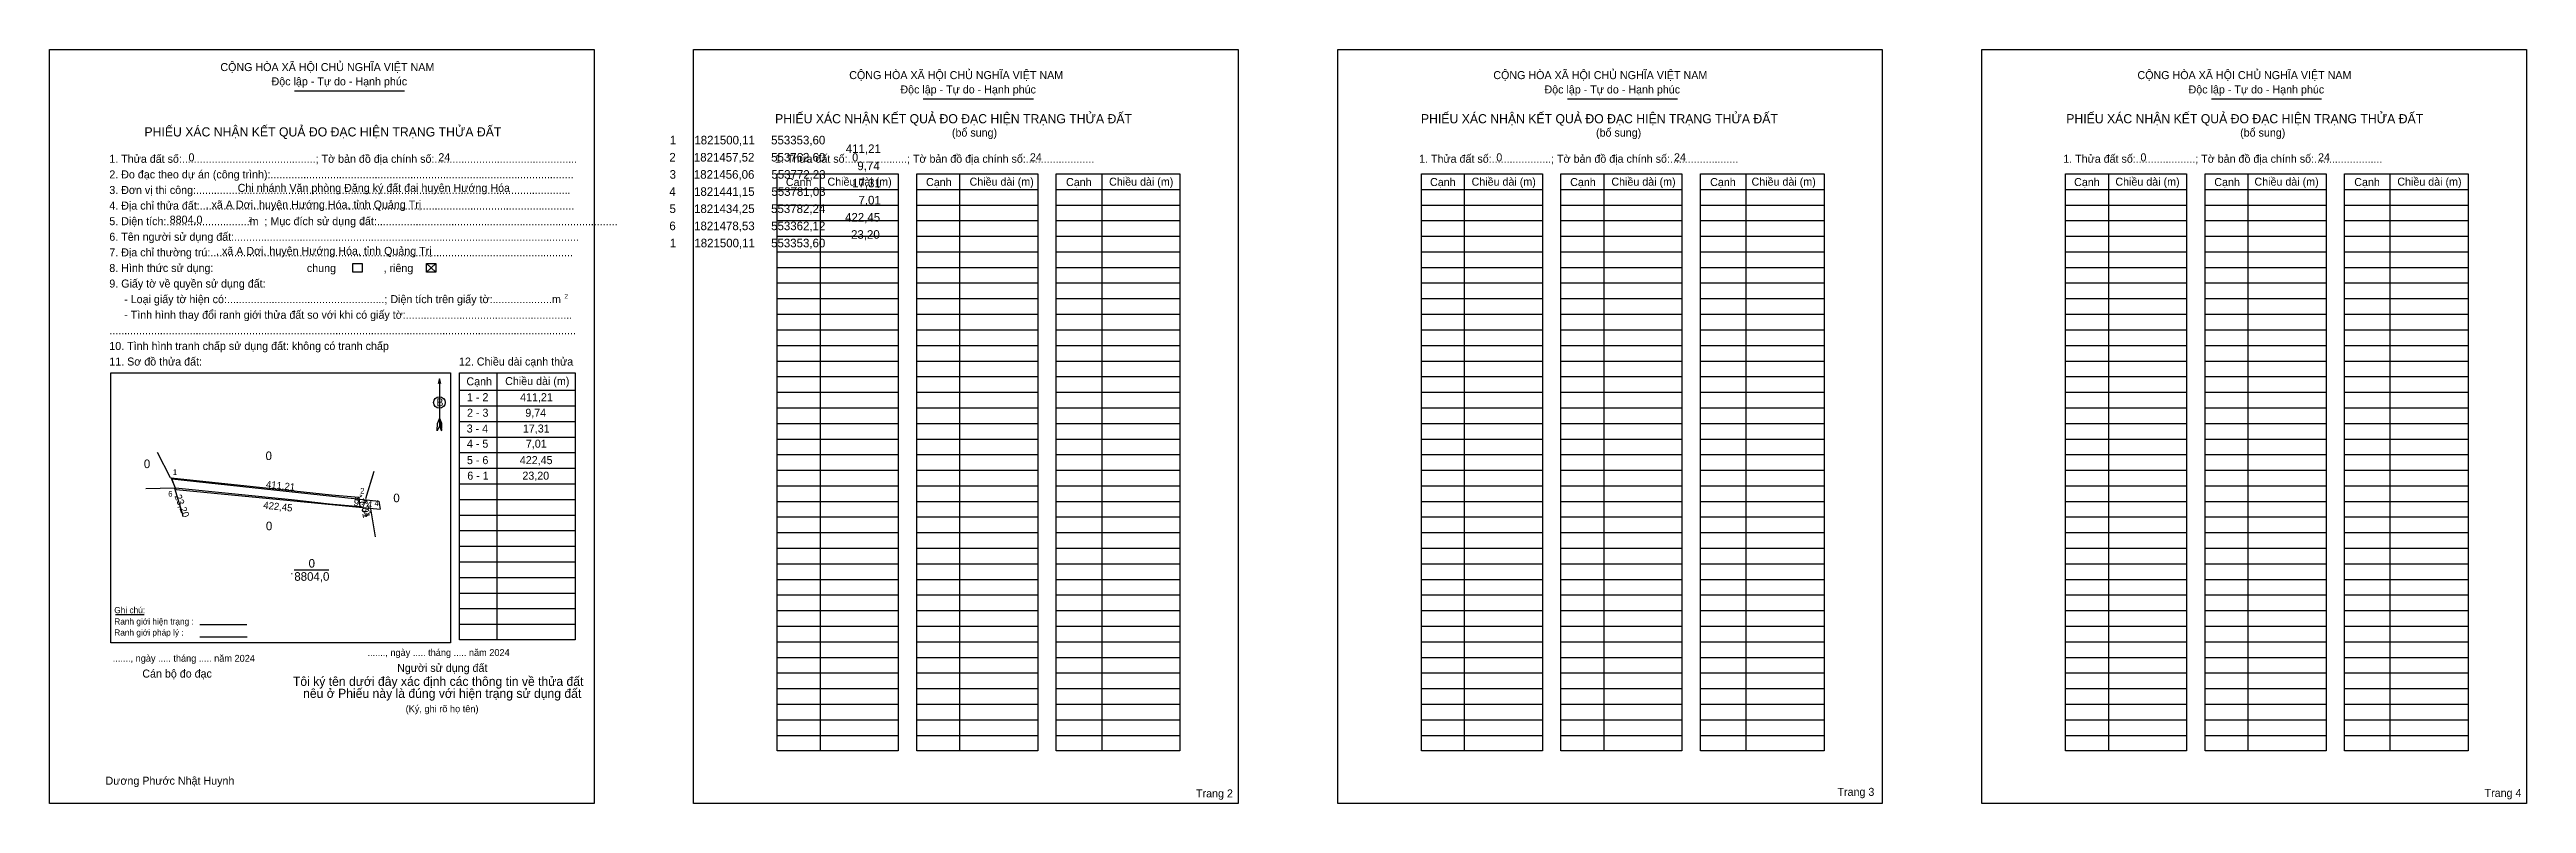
# Model space of a CAD drawing. Extents: x 553094 to 558403, y 1820803 to 1822418.
import ezdxf

# ---------------------------------------------------------------- set-up
doc = ezdxf.new("R2010")
doc.units = 0
for name, color, linetype in [('Level 1', 7, 'Continuous'), ('Level 10', 7, 'Continuous'), ('Level 13', 7, 'Continuous'), ('Level 2', 7, 'Continuous'), ('Level 27', 7, 'Continuous'), ('Level 36', 7, 'Continuous'), ('Level 48', 7, 'Continuous'), ('Level 49', 7, 'Continuous'), ('Level 50', 7, 'Continuous'), ('Level 52', 7, 'Continuous'), ('Level 53', 7, 'Continuous'), ('Level 6', 7, 'Continuous'), ('Level 9', 7, 'Continuous')]:
    doc.layers.add(name, color=color, linetype=linetype)

msp = doc.modelspace()

# ---------------------------------------------------------------- linework, layer by layer
at = {"layer": 'Level 1'}
for p, q in [((553094.5, 1822417.5), (553094.5, 1822417.5)), ((554475, 1822417.5), (554475, 1822417.5)), ((553619.3, 1822329.2), (553855.3, 1822329.2)), ((554967, 1822311.9), (555203, 1822311.9)), ((556347.5, 1822311.9), (556583.5, 1822311.9)), ((557728, 1822311.9), (557964, 1822311.9)), ((554746, 1822151.5), (554746, 1820915.6)), ((555045, 1822151.5), (555045, 1820915.6)), ((555349.6, 1822151.5), (555349.6, 1820915.6)), ((556126.5, 1822151.5), (556126.5, 1820915.6)), ((556425.5, 1822151.5), (556425.5, 1820915.6)), ((556730.1, 1822151.5), (556730.1, 1820915.6)), ((557507, 1822151.5), (557507, 1820915.6)), ((557806, 1822151.5), (557806, 1820915.6)), ((558110.6, 1822151.5), (558110.6, 1820915.6)), ((554654.1, 1822118.1), (554913.6, 1822118.1)), ((554953.2, 1822118.1), (555212.6, 1822118.1)), ((555252.2, 1822118.1), (555517.2, 1822118.1)), ((556034.6, 1822118.1), (556294.1, 1822118.1)), ((556333.7, 1822118.1), (556593.1, 1822118.1)), ((556632.7, 1822118.1), (556897.7, 1822118.1)), ((557415.1, 1822118.1), (557674.6, 1822118.1)), ((557714.2, 1822118.1), (557973.6, 1822118.1)), ((558013.2, 1822118.1), (558278.2, 1822118.1)), ((554654.1, 1822084.7), (554913.6, 1822084.7)), ((554654.1, 1822051.3), (554913.6, 1822051.3)), ((554953.2, 1822084.7), (555212.6, 1822084.7)), ((554953.2, 1822051.3), (555212.6, 1822051.3)), ((555252.2, 1822084.7), (555517.2, 1822084.7)), ((555252.2, 1822051.3), (555517.2, 1822051.3)), ((556034.6, 1822084.7), (556294.1, 1822084.7)), ((556034.6, 1822051.3), (556294.1, 1822051.3)), ((556333.7, 1822084.7), (556593.1, 1822084.7)), ((556333.7, 1822051.3), (556593.1, 1822051.3)), ((556632.7, 1822084.7), (556897.7, 1822084.7)), ((556632.7, 1822051.3), (556897.7, 1822051.3)), ((557415.1, 1822084.7), (557674.6, 1822084.7)), ((557415.1, 1822051.3), (557674.6, 1822051.3)), ((557714.2, 1822084.7), (557973.6, 1822084.7)), ((557714.2, 1822051.3), (557973.6, 1822051.3)), ((558013.2, 1822084.7), (558278.2, 1822084.7)), ((558013.2, 1822051.3), (558278.2, 1822051.3)), ((554654.1, 1822017.9), (554913.6, 1822017.9)), ((554953.2, 1822017.9), (555212.6, 1822017.9)), ((555252.2, 1822017.9), (555517.2, 1822017.9)), ((556034.6, 1822017.9), (556294.1, 1822017.9)), ((556333.7, 1822017.9), (556593.1, 1822017.9)), ((556632.7, 1822017.9), (556897.7, 1822017.9)), ((557415.1, 1822017.9), (557674.6, 1822017.9)), ((557714.2, 1822017.9), (557973.6, 1822017.9)), ((558013.2, 1822017.9), (558278.2, 1822017.9)), ((553902.1, 1821959.7), (553922.2, 1821941)), ((553902.1, 1821941), (553922.2, 1821959.7)), ((554654.1, 1821984.5), (554913.6, 1821984.5)), ((554654.1, 1821951.1), (554913.6, 1821951.1)), ((554953.2, 1821984.5), (555212.6, 1821984.5)), ((554953.2, 1821951.1), (555212.6, 1821951.1)), ((555252.2, 1821984.5), (555517.2, 1821984.5)), ((555252.2, 1821951.1), (555517.2, 1821951.1)), ((556034.6, 1821984.5), (556294.1, 1821984.5)), ((556034.6, 1821951.1), (556294.1, 1821951.1)), ((556333.7, 1821984.5), (556593.1, 1821984.5)), ((556333.7, 1821951.1), (556593.1, 1821951.1)), ((556632.7, 1821984.5), (556897.7, 1821984.5)), ((556632.7, 1821951.1), (556897.7, 1821951.1)), ((557415.1, 1821984.5), (557674.6, 1821984.5)), ((557415.1, 1821951.1), (557674.6, 1821951.1)), ((557714.2, 1821984.5), (557973.6, 1821984.5)), ((557714.2, 1821951.1), (557973.6, 1821951.1)), ((558013.2, 1821984.5), (558278.2, 1821984.5)), ((558013.2, 1821951.1), (558278.2, 1821951.1)), ((554654.1, 1821917.7), (554913.6, 1821917.7)), ((554654.1, 1821884.3), (554913.6, 1821884.3)), ((554953.2, 1821917.7), (555212.6, 1821917.7)), ((554953.2, 1821884.3), (555212.6, 1821884.3)), ((555252.2, 1821917.7), (555517.2, 1821917.7)), ((555252.2, 1821884.3), (555517.2, 1821884.3)), ((556034.6, 1821917.7), (556294.1, 1821917.7)), ((556034.6, 1821884.3), (556294.1, 1821884.3)), ((556333.7, 1821917.7), (556593.1, 1821917.7)), ((556333.7, 1821884.3), (556593.1, 1821884.3)), ((556632.7, 1821917.7), (556897.7, 1821917.7)), ((556632.7, 1821884.3), (556897.7, 1821884.3)), ((557415.1, 1821917.7), (557674.6, 1821917.7)), ((557415.1, 1821884.3), (557674.6, 1821884.3)), ((557714.2, 1821917.7), (557973.6, 1821917.7)), ((557714.2, 1821884.3), (557973.6, 1821884.3)), ((558013.2, 1821917.7), (558278.2, 1821917.7)), ((558013.2, 1821884.3), (558278.2, 1821884.3)), ((554654.1, 1821850.8), (554913.6, 1821850.8)), ((554953.2, 1821850.8), (555212.6, 1821850.8)), ((555252.2, 1821850.8), (555517.2, 1821850.8)), ((556034.6, 1821850.8), (556294.1, 1821850.8)), ((556333.7, 1821850.8), (556593.1, 1821850.8)), ((556632.7, 1821850.8), (556897.7, 1821850.8)), ((557415.1, 1821850.8), (557674.6, 1821850.8)), ((557714.2, 1821850.8), (557973.6, 1821850.8)), ((558013.2, 1821850.8), (558278.2, 1821850.8)), ((554654.1, 1821817.4), (554913.6, 1821817.4)), ((554654.1, 1821784), (554913.6, 1821784)), ((554953.2, 1821817.4), (555212.6, 1821817.4)), ((554953.2, 1821784), (555212.6, 1821784)), ((555252.2, 1821817.4), (555517.2, 1821817.4)), ((555252.2, 1821784), (555517.2, 1821784)), ((556034.6, 1821817.4), (556294.1, 1821817.4)), ((556034.6, 1821784), (556294.1, 1821784)), ((556333.7, 1821817.4), (556593.1, 1821817.4)), ((556333.7, 1821784), (556593.1, 1821784)), ((556632.7, 1821817.4), (556897.7, 1821817.4)), ((556632.7, 1821784), (556897.7, 1821784)), ((557415.1, 1821817.4), (557674.6, 1821817.4)), ((557415.1, 1821784), (557674.6, 1821784)), ((557714.2, 1821817.4), (557973.6, 1821817.4)), ((557714.2, 1821784), (557973.6, 1821784)), ((558013.2, 1821817.4), (558278.2, 1821817.4)), ((558013.2, 1821784), (558278.2, 1821784)), ((553225.9, 1821725.1), (553225.9, 1821725.1)), ((554053.2, 1821725.3), (554053.2, 1821153.5)), ((554654.1, 1821750.6), (554913.6, 1821750.6)), ((554953.2, 1821750.6), (555212.6, 1821750.6)), ((555252.2, 1821750.6), (555517.2, 1821750.6)), ((556034.6, 1821750.6), (556294.1, 1821750.6)), ((556333.7, 1821750.6), (556593.1, 1821750.6)), ((556632.7, 1821750.6), (556897.7, 1821750.6)), ((557415.1, 1821750.6), (557674.6, 1821750.6)), ((557714.2, 1821750.6), (557973.6, 1821750.6)), ((558013.2, 1821750.6), (558278.2, 1821750.6)), ((553930, 1821712.4), (553930, 1821611.4)), ((553973, 1821688), (554220.7, 1821688)), ((554654.1, 1821717.2), (554913.6, 1821717.2)), ((554654.1, 1821683.8), (554913.6, 1821683.8)), ((554953.2, 1821717.2), (555212.6, 1821717.2)), ((554953.2, 1821683.8), (555212.6, 1821683.8)), ((555252.2, 1821717.2), (555517.2, 1821717.2)), ((555252.2, 1821683.8), (555517.2, 1821683.8)), ((556034.6, 1821717.2), (556294.1, 1821717.2)), ((556034.6, 1821683.8), (556294.1, 1821683.8)), ((556333.7, 1821717.2), (556593.1, 1821717.2)), ((556333.7, 1821683.8), (556593.1, 1821683.8)), ((556632.7, 1821717.2), (556897.7, 1821717.2)), ((556632.7, 1821683.8), (556897.7, 1821683.8)), ((557415.1, 1821717.2), (557674.6, 1821717.2)), ((557415.1, 1821683.8), (557674.6, 1821683.8)), ((557714.2, 1821717.2), (557973.6, 1821717.2)), ((557714.2, 1821683.8), (557973.6, 1821683.8)), ((558013.2, 1821717.2), (558278.2, 1821717.2)), ((558013.2, 1821683.8), (558278.2, 1821683.8)), ((553925.6, 1821601.1), (553925.8, 1821617.8)), ((553930, 1821628.1), (553925.8, 1821617.8)), ((553930, 1821628.1), (553934.3, 1821617.8)), ((553930, 1821626.7), (553934.3, 1821616.3)), ((553930, 1821625.2), (553934.3, 1821614.8)), ((553930, 1821623.8), (553934.4, 1821613.3)), ((553930, 1821622.3), (553934.4, 1821611.8)), ((553930, 1821620.8), (553934.4, 1821610.3)), ((553930, 1821619.4), (553934.4, 1821608.8)), ((553930, 1821617.9), (553934.4, 1821607.3)), ((553934.5, 1821601.1), (553934.3, 1821617.8)), ((553973, 1821654.6), (554220.7, 1821654.6)), ((553973, 1821621.2), (554220.7, 1821621.2)), ((554654.1, 1821650.4), (554913.6, 1821650.4)), ((554953.2, 1821650.4), (555212.6, 1821650.4)), ((555252.2, 1821650.4), (555517.2, 1821650.4)), ((556034.6, 1821650.4), (556294.1, 1821650.4)), ((556333.7, 1821650.4), (556593.1, 1821650.4)), ((556632.7, 1821650.4), (556897.7, 1821650.4)), ((557415.1, 1821650.4), (557674.6, 1821650.4)), ((557714.2, 1821650.4), (557973.6, 1821650.4)), ((558013.2, 1821650.4), (558278.2, 1821650.4)), ((553930, 1821611.4), (553925.6, 1821601.1)), ((553930, 1821616.5), (553934.4, 1821605.8)), ((553930, 1821615), (553934.4, 1821604.3)), ((553930, 1821613.6), (553934.5, 1821602.9)), ((553930, 1821611.4), (553934.5, 1821601.1)), ((553973, 1821587.8), (554220.7, 1821587.8)), ((554654.1, 1821617), (554913.6, 1821617)), ((554654.1, 1821583.6), (554913.6, 1821583.6)), ((554953.2, 1821617), (555212.6, 1821617)), ((554953.2, 1821583.6), (555212.6, 1821583.6)), ((555252.2, 1821617), (555517.2, 1821617)), ((555252.2, 1821583.6), (555517.2, 1821583.6)), ((556034.6, 1821617), (556294.1, 1821617)), ((556034.6, 1821583.6), (556294.1, 1821583.6)), ((556333.7, 1821617), (556593.1, 1821617)), ((556333.7, 1821583.6), (556593.1, 1821583.6)), ((556632.7, 1821617), (556897.7, 1821617)), ((556632.7, 1821583.6), (556897.7, 1821583.6)), ((557415.1, 1821617), (557674.6, 1821617)), ((557415.1, 1821583.6), (557674.6, 1821583.6)), ((557714.2, 1821617), (557973.6, 1821617)), ((557714.2, 1821583.6), (557973.6, 1821583.6)), ((558013.2, 1821617), (558278.2, 1821617)), ((558013.2, 1821583.6), (558278.2, 1821583.6)), ((553973, 1821554.4), (554220.7, 1821554.4)), ((553973, 1821521), (554220.7, 1821521)), ((554654.1, 1821550.2), (554913.6, 1821550.2)), ((554654.1, 1821516.8), (554913.6, 1821516.8)), ((554953.2, 1821550.2), (555212.6, 1821550.2)), ((554953.2, 1821516.8), (555212.6, 1821516.8)), ((555252.2, 1821550.2), (555517.2, 1821550.2)), ((555252.2, 1821516.8), (555517.2, 1821516.8)), ((556034.6, 1821550.2), (556294.1, 1821550.2)), ((556034.6, 1821516.8), (556294.1, 1821516.8)), ((556333.7, 1821550.2), (556593.1, 1821550.2)), ((556333.7, 1821516.8), (556593.1, 1821516.8)), ((556632.7, 1821550.2), (556897.7, 1821550.2)), ((556632.7, 1821516.8), (556897.7, 1821516.8)), ((557415.1, 1821550.2), (557674.6, 1821550.2)), ((557415.1, 1821516.8), (557674.6, 1821516.8)), ((557714.2, 1821550.2), (557973.6, 1821550.2)), ((557714.2, 1821516.8), (557973.6, 1821516.8)), ((558013.2, 1821550.2), (558278.2, 1821550.2)), ((558013.2, 1821516.8), (558278.2, 1821516.8)), ((553973, 1821487.6), (554220.7, 1821487.6)), ((554654.1, 1821483.4), (554913.6, 1821483.4)), ((554953.2, 1821483.4), (555212.6, 1821483.4)), ((555252.2, 1821483.4), (555517.2, 1821483.4)), ((556034.6, 1821483.4), (556294.1, 1821483.4)), ((556333.7, 1821483.4), (556593.1, 1821483.4)), ((556632.7, 1821483.4), (556897.7, 1821483.4)), ((557415.1, 1821483.4), (557674.6, 1821483.4)), ((557714.2, 1821483.4), (557973.6, 1821483.4)), ((558013.2, 1821483.4), (558278.2, 1821483.4)), ((553973, 1821454.2), (554220.7, 1821454.2)), ((553973, 1821420.8), (554220.7, 1821420.8)), ((554654.1, 1821450), (554913.6, 1821450)), ((554654.1, 1821416.6), (554913.6, 1821416.6)), ((554953.2, 1821450), (555212.6, 1821450)), ((554953.2, 1821416.6), (555212.6, 1821416.6)), ((555252.2, 1821450), (555517.2, 1821450)), ((555252.2, 1821416.6), (555517.2, 1821416.6)), ((556034.6, 1821450), (556294.1, 1821450)), ((556034.6, 1821416.6), (556294.1, 1821416.6)), ((556333.7, 1821450), (556593.1, 1821450)), ((556333.7, 1821416.6), (556593.1, 1821416.6)), ((556632.7, 1821450), (556897.7, 1821450)), ((556632.7, 1821416.6), (556897.7, 1821416.6)), ((557415.1, 1821450), (557674.6, 1821450)), ((557415.1, 1821416.6), (557674.6, 1821416.6)), ((557714.2, 1821450), (557973.6, 1821450)), ((557714.2, 1821416.6), (557973.6, 1821416.6)), ((558013.2, 1821450), (558278.2, 1821450)), ((558013.2, 1821416.6), (558278.2, 1821416.6)), ((553973, 1821387.4), (554220.7, 1821387.4)), ((553973, 1821354), (554220.7, 1821354)), ((554654.1, 1821383.2), (554913.6, 1821383.2)), ((554953.2, 1821383.2), (555212.6, 1821383.2)), ((555252.2, 1821383.2), (555517.2, 1821383.2)), ((556034.6, 1821383.2), (556294.1, 1821383.2)), ((556333.7, 1821383.2), (556593.1, 1821383.2)), ((556632.7, 1821383.2), (556897.7, 1821383.2)), ((557415.1, 1821383.2), (557674.6, 1821383.2)), ((557714.2, 1821383.2), (557973.6, 1821383.2)), ((558013.2, 1821383.2), (558278.2, 1821383.2)), ((553973, 1821320.6), (554220.7, 1821320.6)), ((554654.1, 1821349.8), (554913.6, 1821349.8)), ((554654.1, 1821316.4), (554913.6, 1821316.4)), ((554953.2, 1821349.8), (555212.6, 1821349.8)), ((554953.2, 1821316.4), (555212.6, 1821316.4)), ((555252.2, 1821349.8), (555517.2, 1821349.8)), ((555252.2, 1821316.4), (555517.2, 1821316.4)), ((556034.6, 1821349.8), (556294.1, 1821349.8)), ((556034.6, 1821316.4), (556294.1, 1821316.4)), ((556333.7, 1821349.8), (556593.1, 1821349.8)), ((556333.7, 1821316.4), (556593.1, 1821316.4)), ((556632.7, 1821349.8), (556897.7, 1821349.8)), ((556632.7, 1821316.4), (556897.7, 1821316.4)), ((557415.1, 1821349.8), (557674.6, 1821349.8)), ((557415.1, 1821316.4), (557674.6, 1821316.4)), ((557714.2, 1821349.8), (557973.6, 1821349.8)), ((557714.2, 1821316.4), (557973.6, 1821316.4)), ((558013.2, 1821349.8), (558278.2, 1821349.8)), ((558013.2, 1821316.4), (558278.2, 1821316.4)), ((553973, 1821287.1), (554220.7, 1821287.1)), ((553973, 1821253.7), (554220.7, 1821253.7)), ((554654.1, 1821283), (554913.6, 1821283)), ((554654.1, 1821249.6), (554913.6, 1821249.6)), ((554953.2, 1821283), (555212.6, 1821283)), ((554953.2, 1821249.6), (555212.6, 1821249.6)), ((555252.2, 1821283), (555517.2, 1821283)), ((555252.2, 1821249.6), (555517.2, 1821249.6)), ((556034.6, 1821283), (556294.1, 1821283)), ((556034.6, 1821249.6), (556294.1, 1821249.6)), ((556333.7, 1821283), (556593.1, 1821283)), ((556333.7, 1821249.6), (556593.1, 1821249.6)), ((556632.7, 1821283), (556897.7, 1821283)), ((556632.7, 1821249.6), (556897.7, 1821249.6)), ((557415.1, 1821283), (557674.6, 1821283)), ((557415.1, 1821249.6), (557674.6, 1821249.6)), ((557714.2, 1821283), (557973.6, 1821283)), ((557714.2, 1821249.6), (557973.6, 1821249.6)), ((558013.2, 1821283), (558278.2, 1821283)), ((558013.2, 1821249.6), (558278.2, 1821249.6)), ((553973, 1821220.3), (554220.7, 1821220.3)), ((554654.1, 1821216.2), (554913.6, 1821216.2)), ((554953.2, 1821216.2), (555212.6, 1821216.2)), ((555252.2, 1821216.2), (555517.2, 1821216.2)), ((556034.6, 1821216.2), (556294.1, 1821216.2)), ((556333.7, 1821216.2), (556593.1, 1821216.2)), ((556632.7, 1821216.2), (556897.7, 1821216.2)), ((557415.1, 1821216.2), (557674.6, 1821216.2)), ((557714.2, 1821216.2), (557973.6, 1821216.2)), ((558013.2, 1821216.2), (558278.2, 1821216.2)), ((553904.3, 1821147.1), (553904.3, 1821147.1)), ((553973, 1821186.9), (554220.7, 1821186.9)), ((554654.1, 1821182.8), (554913.6, 1821182.8)), ((554654.1, 1821149.4), (554913.6, 1821149.4)), ((554953.2, 1821182.8), (555212.6, 1821182.8)), ((554953.2, 1821149.4), (555212.6, 1821149.4)), ((555252.2, 1821182.8), (555517.2, 1821182.8)), ((555252.2, 1821149.4), (555517.2, 1821149.4)), ((556034.6, 1821182.8), (556294.1, 1821182.8)), ((556034.6, 1821149.4), (556294.1, 1821149.4)), ((556333.7, 1821182.8), (556593.1, 1821182.8)), ((556333.7, 1821149.4), (556593.1, 1821149.4)), ((556632.7, 1821182.8), (556897.7, 1821182.8)), ((556632.7, 1821149.4), (556897.7, 1821149.4)), ((557415.1, 1821182.8), (557674.6, 1821182.8)), ((557415.1, 1821149.4), (557674.6, 1821149.4)), ((557714.2, 1821182.8), (557973.6, 1821182.8)), ((557714.2, 1821149.4), (557973.6, 1821149.4)), ((558013.2, 1821182.8), (558278.2, 1821182.8)), ((558013.2, 1821149.4), (558278.2, 1821149.4)), ((554654.1, 1821116), (554913.6, 1821116)), ((554953.2, 1821116), (555212.6, 1821116)), ((555252.2, 1821116), (555517.2, 1821116)), ((556034.6, 1821116), (556294.1, 1821116)), ((556333.7, 1821116), (556593.1, 1821116)), ((556632.7, 1821116), (556897.7, 1821116)), ((557415.1, 1821116), (557674.6, 1821116)), ((557714.2, 1821116), (557973.6, 1821116)), ((558013.2, 1821116), (558278.2, 1821116)), ((554654.1, 1821082.6), (554913.6, 1821082.6)), ((554654.1, 1821049.2), (554913.6, 1821049.2)), ((554953.2, 1821082.6), (555212.6, 1821082.6)), ((554953.2, 1821049.2), (555212.6, 1821049.2)), ((555252.2, 1821082.6), (555517.2, 1821082.6)), ((555252.2, 1821049.2), (555517.2, 1821049.2)), ((556034.6, 1821082.6), (556294.1, 1821082.6)), ((556034.6, 1821049.2), (556294.1, 1821049.2)), ((556333.7, 1821082.6), (556593.1, 1821082.6)), ((556333.7, 1821049.2), (556593.1, 1821049.2)), ((556632.7, 1821082.6), (556897.7, 1821082.6)), ((556632.7, 1821049.2), (556897.7, 1821049.2)), ((557415.1, 1821082.6), (557674.6, 1821082.6)), ((557415.1, 1821049.2), (557674.6, 1821049.2)), ((557714.2, 1821082.6), (557973.6, 1821082.6)), ((557714.2, 1821049.2), (557973.6, 1821049.2)), ((558013.2, 1821082.6), (558278.2, 1821082.6)), ((558013.2, 1821049.2), (558278.2, 1821049.2)), ((554654.1, 1821015.8), (554913.6, 1821015.8)), ((554654.1, 1820982.4), (554913.6, 1820982.4)), ((554953.2, 1821015.8), (555212.6, 1821015.8)), ((554953.2, 1820982.4), (555212.6, 1820982.4)), ((555252.2, 1821015.8), (555517.2, 1821015.8)), ((555252.2, 1820982.4), (555517.2, 1820982.4)), ((556034.6, 1821015.8), (556294.1, 1821015.8)), ((556034.6, 1820982.4), (556294.1, 1820982.4)), ((556333.7, 1821015.8), (556593.1, 1821015.8)), ((556333.7, 1820982.4), (556593.1, 1820982.4)), ((556632.7, 1821015.8), (556897.7, 1821015.8)), ((556632.7, 1820982.4), (556897.7, 1820982.4)), ((557415.1, 1821015.8), (557674.6, 1821015.8)), ((557415.1, 1820982.4), (557674.6, 1820982.4)), ((557714.2, 1821015.8), (557973.6, 1821015.8)), ((557714.2, 1820982.4), (557973.6, 1820982.4)), ((558013.2, 1821015.8), (558278.2, 1821015.8)), ((558013.2, 1820982.4), (558278.2, 1820982.4)), ((554654.1, 1820949), (554913.6, 1820949)), ((554953.2, 1820949), (555212.6, 1820949)), ((555252.2, 1820949), (555517.2, 1820949)), ((556034.6, 1820949), (556294.1, 1820949)), ((556333.7, 1820949), (556593.1, 1820949)), ((556632.7, 1820949), (556897.7, 1820949)), ((557415.1, 1820949), (557674.6, 1820949)), ((557714.2, 1820949), (557973.6, 1820949)), ((558013.2, 1820949), (558278.2, 1820949)), ((554261.7, 1820803.2), (554261.7, 1820803.2)), ((555642.1, 1820803.2), (555642.1, 1820803.2))]:
    msp.add_line(p, q, dxfattribs=at)
for points in [[(554654.1, 1822151.5), (554913.6, 1822151.5), (554913.6, 1820915.6), (554654.1, 1820915.6)], [(554953.2, 1822151.5), (555212.6, 1822151.5), (555212.6, 1820915.6), (554953.2, 1820915.6)], [(555252.2, 1822151.5), (555517.2, 1822151.5), (555517.2, 1820915.6), (555252.2, 1820915.6)], [(556034.6, 1822151.5), (556294.1, 1822151.5), (556294.1, 1820915.6), (556034.6, 1820915.6)], [(556333.7, 1822151.5), (556593.1, 1822151.5), (556593.1, 1820915.6), (556333.7, 1820915.6)], [(556632.7, 1822151.5), (556897.7, 1822151.5), (556897.7, 1820915.6), (556632.7, 1820915.6)], [(557415.1, 1822151.5), (557674.6, 1822151.5), (557674.6, 1820915.6), (557415.1, 1820915.6)], [(557714.2, 1822151.5), (557973.6, 1822151.5), (557973.6, 1820915.6), (557714.2, 1820915.6)], [(558013.2, 1822151.5), (558278.2, 1822151.5), (558278.2, 1820915.6), (558013.2, 1820915.6)], [(553225.9, 1821725.1), (553953.7, 1821725.1), (553953.7, 1821147.1), (553225.9, 1821147.1)], [(553973, 1821725.3), (554220.7, 1821725.3), (554220.7, 1821153.5), (553973, 1821153.5)]]:
    msp.add_lwpolyline(points, close=True, dxfattribs=at)
msp.add_lwpolyline([(553932.9, 1821701.7), (553930, 1821712.4), (553927.1, 1821701.7)], dxfattribs=at)
msp.add_circle((553930, 1821661.9), 12.3, dxfattribs=at)
at = {"layer": 'Level 10'}
for p, q in [((553356.6, 1821498.2), (553800.2, 1821450.2)), ((553365.7, 1821475.6), (553802.8, 1821433.4)), ((553800.2, 1821450.2), (553802.8, 1821433.4)), ((553236, 1821207.9), (553297.6, 1821207.9)), ((553416.9, 1821186.1), (553517.2, 1821186.1)), ((553416.9, 1821159.8), (553518.1, 1821159.8))]:
    msp.add_line(p, q, dxfattribs=at)
for points in [[(553354.8, 1821500.6), (553618.9, 1821472.4), (553698.6, 1821463.8), (553757.6, 1821459), (553759.4, 1821438.1), (553694.8, 1821444.1), (553613.4, 1821453.5), (553364.5, 1821478.1), (553354.8, 1821500.5)], [(553365.7, 1821475.6), (553364.6, 1821478.6), (553356.6, 1821498.2)]]:
    msp.add_lwpolyline(points, dxfattribs=at)
at = {"layer": 'Level 2'}
for points in [[(553094.5, 1822417.5), (554261.7, 1822417.5), (554261.7, 1820803.2), (553094.5, 1820803.2)], [(554475, 1822417.5), (555642.1, 1822417.5), (555642.1, 1820803.2), (554475, 1820803.2)], [(555855.5, 1822417.5), (557022.6, 1822417.5), (557022.6, 1820803.2), (555855.5, 1820803.2)], [(557236, 1822417.5), (558403.1, 1822417.5), (558403.1, 1820803.2), (557236, 1820803.2)]]:
    msp.add_lwpolyline(points, close=True, dxfattribs=at)
at = {"layer": 'Level 27'}
for p, q in [((553353.6, 1821500.1), (553325.9, 1821554.7)), ((553772.2, 1821456.1), (553789.9, 1821514.7)), ((553362.1, 1821478.5), (553300.9, 1821476.6)), ((553362.1, 1821478.5), (553380.1, 1821420)), ((553782.2, 1821434.2), (553792.7, 1821373.9))]:
    msp.add_line(p, q, dxfattribs=at)
at = {"layer": 'Level 50'}
for points in [[(553744.4, 1821959.7), (553764.5, 1821959.7), (553764.5, 1821941), (553744.4, 1821941)], [(553902.1, 1821959.7), (553922.2, 1821959.7), (553922.2, 1821941), (553902.1, 1821941)]]:
    msp.add_lwpolyline(points, close=True, dxfattribs=at)
at = {"layer": 'Level 9'}
msp.add_line((553619.1, 1821303.3), (553692.8, 1821303.3), dxfattribs=at)

# ---------------------------------------------------------------- texts
at = {"layer": 'Level 1'}
for s, height, p in [('CỘNG HÒA XÃ HỘI CHỦ NGHĨA VIỆT NAM', 17.145, (553460.6, 1822371.5)), ('CỘNG HÒA XÃ HỘI CHỦ NGHĨA VIỆT NAM', 17.145, (554808.4, 1822354.3)), ('CỘNG HÒA XÃ HỘI CHỦ NGHĨA VIỆT NAM', 17.145, (556188.9, 1822354.3)), ('CỘNG HÒA XÃ HỘI CHỦ NGHĨA VIỆT NAM', 17.145, (557569.4, 1822354.3)), ('Độc lập - Tự do - Hạnh phúc', 17.145, (553570.3, 1822340.9)), ('Độc lập - Tự do - Hạnh phúc', 17.145, (554918, 1822323.6)), ('Độc lập - Tự do - Hạnh phúc', 17.145, (556298.5, 1822323.6)), ('Độc lập - Tự do - Hạnh phúc', 17.145, (557679, 1822323.6)), ('PHIẾU XÁC NHẬN KẾT QUẢ ĐO ĐẠC HIỆN TRẠNG THỬA ĐẤT', 19.596, (553297.9, 1822231.5)), ('PHIẾU XÁC NHẬN KẾT QUẢ ĐO ĐẠC HIỆN TRẠNG THỬA ĐẤT', 19.596, (554649.5, 1822259.7)), ('PHIẾU XÁC NHẬN KẾT QUẢ ĐO ĐẠC HIỆN TRẠNG THỬA ĐẤT', 19.596, (556033.8, 1822259.7)), ('PHIẾU XÁC NHẬN KẾT QUẢ ĐO ĐẠC HIỆN TRẠNG THỬA ĐẤT', 19.596, (557416.8, 1822259.7)), ('(bổ sung)', 17.14, (555028.5, 1822231.2)), ('(bổ sung)', 17.14, (556409, 1822231.2)), ('(bổ sung)', 17.14, (557789.5, 1822231.2)), ('2. Đo đạc theo dự án (công trình):......................................................................................................', 17.1446, (553222.6, 1822141.7)), ('1. Thửa đất số:.............................................; Tờ bản đồ địa chính số:................................................', 17.1446, (553222.6, 1822175.1)), ('1. Thửa đất số:....................; Tờ bản đồ địa chính số:.......................', 17.145, (554649.3, 1822175.2)), ('1. Thửa đất số:....................; Tờ bản đồ địa chính số:.......................', 17.145, (556029.8, 1822175.2)), ('1. Thửa đất số:....................; Tờ bản đồ địa chính số:.......................', 17.145, (557410.3, 1822175.2)), ('3. Đơn vị thi công:..............................................................................................................................', 17.1446, (553222.6, 1822108.3)), ('Chi nhánh Văn phòng Đăng ký đất đai huyện Hướng Hóa', 17.145, (553497.7, 1822112.8)), ('Cạnh', 17.14, (554672.7, 1822125.3)), ('Chiều dài (m)', 17.145, (554761.8, 1822126.1)), ('Cạnh', 17.14, (554973.1, 1822125.3)), ('Chiều dài (m)', 17.145, (555066.3, 1822126.1)), ('Cạnh', 17.14, (555273.1, 1822125.3)), ('Chiều dài (m)', 17.145, (555365.4, 1822126.1)), ('Cạnh', 17.14, (556053.2, 1822125.3)), ('Chiều dài (m)', 17.145, (556142.3, 1822126.1)), ('Cạnh', 17.14, (556353.6, 1822125.3)), ('Chiều dài (m)', 17.145, (556441.9, 1822126.1)), ('Cạnh', 17.14, (556653.6, 1822125.3)), ('Chiều dài (m)', 17.145, (556742.3, 1822126.1)), ('Cạnh', 17.14, (557433.7, 1822125.3)), ('Chiều dài (m)', 17.145, (557522.1, 1822126.1)), ('Cạnh', 17.14, (557734.1, 1822125.3)), ('Chiều dài (m)', 17.145, (557820.2, 1822126.1)), ('Cạnh', 17.14, (558034.1, 1822125.3)), ('Chiều dài (m)', 17.145, (558126.4, 1822126.1)), ('4. Địa chỉ thửa đất:..............................................................................................................................', 17.1446, (553222.6, 1822074.9)), ('5. Diện tích:............................m  ; Mục đích sử dụng đất:.................................................................................', 17.1446, (553222.6, 1822041.5)), ('2', 9.8, (553520.9, 1822049.3)), ('6. Tên người sử dụng đất:....................................................................................................................', 17.1446, (553222.6, 1822008.1)), ('7. Địa chỉ thường trú:..........................................................................................................................', 17.1446, (553222.6, 1821974.7)), ('chung                , riêng', 17.145, (553646, 1821941.1)), ('9. Giấy tờ về quyền sử dụng đất:', 17.145, (553222.6, 1821907.9)), ('     - Loại giấy tờ hiện có:.....................................................; Diện tích trên giấy tờ:....................m', 17.1446, (553222.6, 1821874.5)), ('2', 9.8, (554198, 1821884.5)), ('     - Tình hình thay đổi ranh giới thửa đất so với khi có giấy tờ:........................................................', 17.1446, (553222.6, 1821841.1)), ('10. Tình hình tranh chấp sử dụng đất: không có tranh chấp', 17.145, (553222.6, 1821774.3)), ('.............................................................................................................................................................', 17.1446, (553222.6, 1821807.7)), ('11. Sơ đồ thửa đất:', 17.145, (553222.6, 1821740.9)), ('12. Chiều dài cạnh thửa', 17.145, (553972, 1821740.9)), ('B', 16.7, (553923.8, 1821653.8)), ('Cạnh', 17.14, (553988, 1821698.5)), ('Chiều dài (m)', 17.145, (554071, 1821699.1)), ('Ghi chú:', 13.27, (553233.2, 1821210.5)), ('Ranh giới hiện trạng :', 13.266, (553233.2, 1821186.3)), ('Ranh giới pháp lý :', 13.266, (553233.2, 1821162.6)), ('......., ngày ..... tháng ..... năm 2024', 14.696, (553229.9, 1821106.6)), ('Cán bộ đo đạc', 17.145, (553293.3, 1821072.7)), ('......., ngày ..... tháng ..... năm 2024', 14.696, (553775.9, 1821118.9)), ('Người sử dụng đất', 17.145, (553839.4, 1821084.9)), ('Tôi ký tên dưới đây xác định các thông tin về thửa đất', 19.483, (553616.1, 1821054.9)), (' nêu ở Phiếu này là đúng với hiện trạng sử dụng đất', 19.483, (553630.7, 1821029.2)), ('(Ký, ghi rõ họ tên)', 14.696, (553857.7, 1820998.6)), ('Dương Phước Nhật Huynh', 17.145, (553214.5, 1820843.3)), ('Trang 2', 17.14, (555551.7, 1820816.1)), ('Trang 3', 17.14, (556926.5, 1820819.4)), ('Trang 4', 17.14, (558313.4, 1820817.1))]:
    msp.add_text(s, height=height, dxfattribs=at).set_placement(p)
at = {"layer": 'Level 13'}
for s, height, p in [('8804,0', 18.37, (553619.1, 1821280)), ('0', 18.4, (553649.7, 1821308.2)), ('.', 18.4, (553610.6, 1821294.1))]:
    msp.add_text(s, height=height, dxfattribs=at).set_placement(p)
at = {"layer": 'Level 36'}
for p in [(553296.6, 1821521.3), (553557.5, 1821538.5), (553831.3, 1821448.2), (553558.2, 1821388.2)]:
    msp.add_text('0', height=18.4, dxfattribs=at).set_placement(p)
at = {"layer": 'Level 48'}
msp.add_text('8. Hình thức sử dụng:', height=17.145, dxfattribs=at).set_placement((553222.6, 1821941.3))
at = {"layer": 'Level 49'}
for s, rotation, p in [('23,20', 291.5446, (553362, 1821461.3)), ('411,21', 354.0551, (553557.7, 1821479.3)), ('17,31', 300.5494, (553748.1, 1821459.7)), ('422,45', 353.9833, (553552, 1821434.7)), ('9,74', 351.3791, (553745.4, 1821440.9)), ('7,01', 279.9464, (553759.8, 1821452.5))]:
    msp.add_text(s, height=15.31, rotation=rotation, dxfattribs=at).set_placement(p)
at = {"layer": 'Level 52'}
for s, p in [('1 - 2', (553989.2, 1821664.6)), ('411,21', (554103.1, 1821664.6)), ('2 - 3', (553989.3, 1821631.3)), ('9,74', (554114.2, 1821631.3)), ('3 - 4', (553988.6, 1821597.5)), ('4 - 5', (553989, 1821565)), ('17,31', (554109, 1821597.5)), ('7,01', (554115.4, 1821565)), ('5 - 6', (553989.1, 1821529.8)), ('6 - 1', (553989.8, 1821496.5)), ('422,45', (554102.4, 1821529.8)), ('23,20', (554107.9, 1821496.5))]:
    msp.add_text(s, height=17.14, dxfattribs=at).set_placement(p)
at = {"layer": 'Level 53'}
for s, height, p in [('1', 18.4, (554424, 1822214.5)), ('1821500,11', 18.37, (554476.5, 1822214.5)), ('553353,60', 18.37, (554641, 1822214.5)), ('411,21', 18.37, (554801.1, 1822196.1)), ('2', 18.4, (554422.9, 1822177.8)), ('3', 18.4, (554423.5, 1822141)), ('1821457,52', 18.37, (554475.4, 1822177.8)), ('1821456,06', 18.37, (554475.4, 1822141)), ('553762,60', 18.37, (554641, 1822177.8)), ('553772,23', 18.37, (554641.6, 1822141)), ('9,74', 18.37, (554825.8, 1822159.4)), ('4', 18.4, (554422.8, 1822104.3)), ('1821441,15', 18.37, (554475.8, 1822104.3)), ('553781,03', 18.37, (554641.6, 1822104.3)), ('17,31', 18.37, (554814.7, 1822122.6)), ('7,01', 18.37, (554828.2, 1822085.9)), ('6', 18.4, (554422.9, 1822030.8)), ('5', 18.4, (554423.2, 1822067.5)), ('1821434,25', 18.37, (554475.8, 1822067.5)), ('1821478,53', 18.37, (554476, 1822030.8)), ('553782,24', 18.37, (554641, 1822067.5)), ('553362,12', 18.37, (554641.1, 1822030.8)), ('422,45', 18.37, (554799.5, 1822049.2)), ('1', 18.4, (554424, 1821994.1)), ('1821500,11', 18.37, (554476.5, 1821994.1)), ('553353,60', 18.37, (554641, 1821994.1)), ('23,20', 18.37, (554812.3, 1822012.4))]:
    msp.add_text(s, height=height, dxfattribs=at).set_placement(p)
at = {"layer": 'Level 6'}
for s, height, p in [('0', 17.1, (553392.3, 1822178.2)), ('24', 17.15, (553927.8, 1822178.5)), ('0', 17.1, (554814.8, 1822178.2)), ('24', 17.15, (555195.6, 1822178.3)), ('0', 17.1, (556195.3, 1822178.2)), ('24', 17.15, (556576.1, 1822178.3)), ('0', 17.1, (557575.8, 1822178.2)), ('24', 17.15, (557956.6, 1822178.3)), (', xã A Dơi, huyện Hướng Hóa, tỉnh Quảng Trị', 17.146, (553428.9, 1822077.1)), ('8804,0', 17.15, (553352, 1822044.8)), ('.', 17.1, (553760.5, 1822044.1)), (', xã A Dơi, huyện Hướng Hóa, tỉnh Quảng Trị', 17.146, (553451.3, 1821977.8))]:
    msp.add_text(s, height=height, dxfattribs=at).set_placement(p)
at = {"layer": 'Level 9'}
for s, p in [('1', (553358.9, 1821506.6)), ('6', (553349, 1821460)), ('2', (553760.4, 1821466.6)), ('3', (553759.9, 1821437.3)), ('5', (553767.9, 1821416.9)), ('4', (553791.2, 1821440.3))]:
    msp.add_text(s, height=12.2, dxfattribs=at).set_placement(p)

doc.saveas('drawing.dxf')
